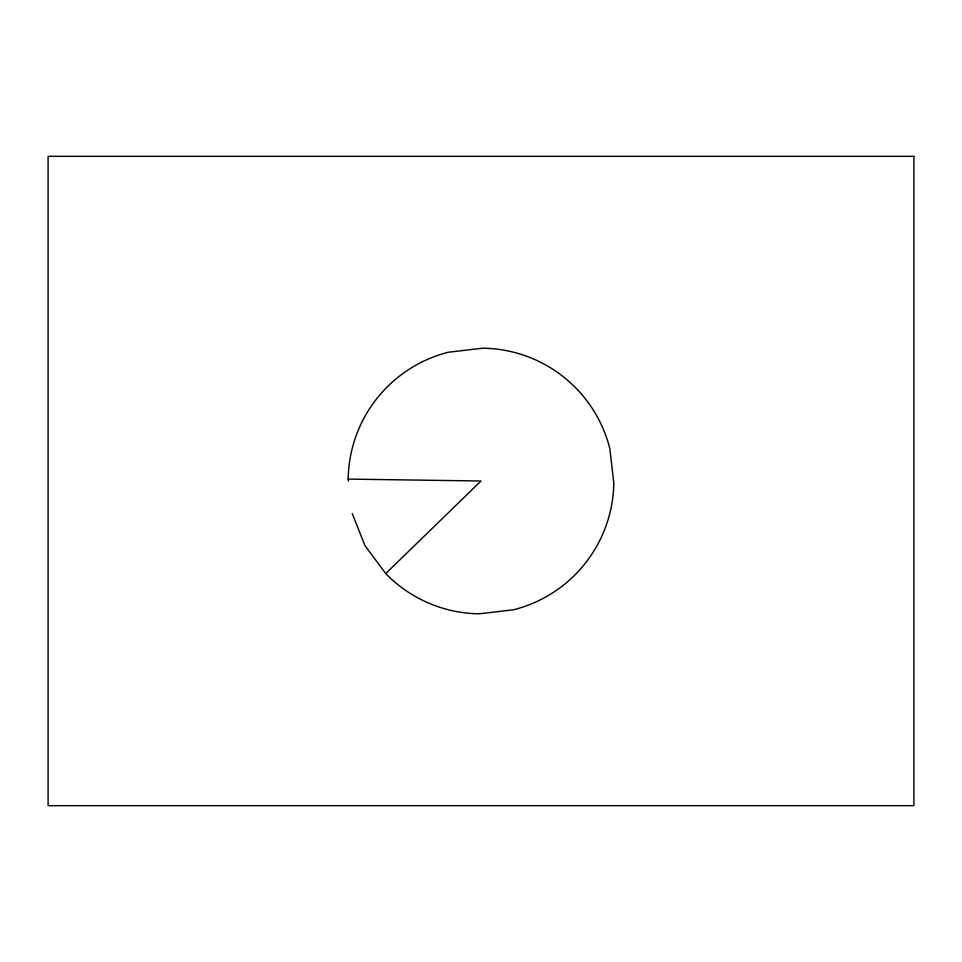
<?xml version="1.0" encoding="UTF-8"?>
<svg xmlns="http://www.w3.org/2000/svg" width="962" height="962" viewBox="0 0 962 962"><rect width="100%" height="100%" fill="white"/><g stroke="black" fill="none" stroke-linecap="round" stroke-linejoin="round"><path stroke-width="1.44" d="M352.212 513.54L365.031 545.755L385.738 573.568L481 481L348.184 479.1L348.412 481M385.738 573.568A132.828 132.828 0 0 0 479.1 613.816L513.54 609.788A132.828 132.828 0 0 0 613.816 482.9L609.788 448.46A132.828 132.828 0 0 0 482.9 348.184L448.46 352.212A132.828 132.828 0 0 0 348.184 479.1M913.9 156.325L48.1 156.325L48.1 805.675L913.9 805.675L913.9 156.325"/></g></svg>
